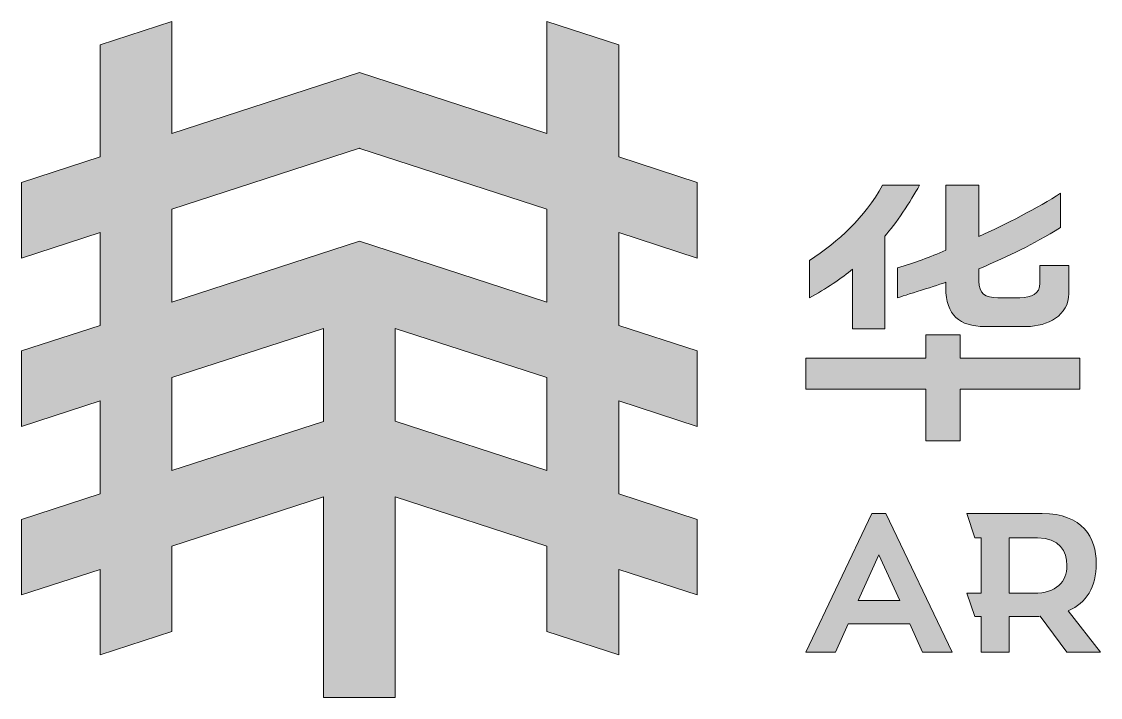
# Paper-space layout 'FL-00-00 图纸目录' of a CAD drawing. Header units: millimetres. Extents: x 71 to 491, y 93 to 390.
# Drawn here: x 80.44 to 94.11, y 345.65 to 354.21 of the extents above; entities that cross this region are included whole.
import ezdxf

# ---------------------------------------------------------------- set-up
doc = ezdxf.new("R2010")
doc.units = ezdxf.units.MM
doc.header["$MEASUREMENT"] = 0
doc.layers.add('0E-TK-K', color=11, linetype='CONTINUOUS')
doc.layers.add('2017_11-sheet-LOGO$0$C-SHET-TTLB', color=11, linetype='CONTINUOUS')

# ---------------------------------------------------------------- blocks, each defined once
blk = doc.blocks.new('华东院_2018华东院A3目录_2022_02-sheet-LOGO')
at = {"layer": '2017_11-sheet-LOGO$0$C-SHET-TTLB'}
h = blk.add_hatch(color=256, dxfattribs=at)
h.dxf.hatch_style = 2
h.paths.add_polyline_path([(17.684, 262.363), (17.684, 263.32), (16.689, 263.644), (16.689, 265.063), (15.779, 265.359), (15.779, 263.939), (13.404, 264.712), (11.027, 263.939), (11.027, 265.359), (10.118, 265.063), (10.118, 263.644), (9.121, 263.32), (9.121, 262.363), (10.118, 262.687), (10.118, 261.51), (9.121, 261.186), (9.121, 260.23), (10.118, 260.553), (10.118, 259.375), (9.121, 259.051), (9.121, 258.094), (10.118, 258.418), (10.118, 257.335), (11.027, 257.63), (11.027, 258.714), (12.948, 259.338), (12.948, 256.796), (13.858, 256.796), (13.858, 259.338), (15.779, 258.714), (15.779, 257.63), (16.689, 257.335), (16.689, 258.418), (17.684, 258.094), (17.684, 259.051), (16.689, 259.375), (16.689, 260.553), (17.684, 260.23), (17.684, 261.186), (16.689, 261.51), (16.689, 262.687)])
h.paths.add_polyline_path([(11.027, 259.671), (11.027, 260.848), (12.948, 261.472), (12.948, 260.294)])
h.paths.add_polyline_path([(15.779, 259.671), (13.858, 260.295), (13.858, 261.472), (15.779, 260.848)])
h.paths.add_polyline_path([(15.779, 261.805), (13.404, 262.578), (11.027, 261.805), (11.027, 262.983), (13.404, 263.755), (13.408, 263.753), (15.779, 262.983)])
h = blk.add_hatch(color=256, dxfattribs=at)
h.dxf.hatch_style = 2
edge = h.paths.add_edge_path()
edge.add_spline(control_points=[(19.106, 261.861), (19.106, 261.861), (19.106, 262.33), (19.106, 262.33), (19.481, 262.583), (19.8, 262.868), (20.033, 263.285), (20.033, 263.285), (20.5, 263.285), (20.5, 263.285), (20.394, 263.083), (20.192, 262.789), (20.062, 262.639), (20.062, 262.639), (20.062, 261.466), (20.062, 261.466), (20.062, 261.466), (19.654, 261.466), (19.654, 261.466), (19.654, 261.466), (19.654, 262.224), (19.654, 262.224), (19.523, 262.111), (19.308, 261.967), (19.106, 261.861)], knot_values=[0, 0, 0, 0, 1, 1, 1, 2, 2, 2, 3, 3, 3, 4, 4, 4, 5, 5, 5, 6, 6, 6, 7, 7, 7, 8, 8, 8, 8], degree=3, periodic=0)
h.paths.add_polyline_path([(19.062, 260.701), (19.062, 261.095), (20.581, 261.095), (20.581, 261.389), (21.017, 261.389), (21.017, 261.095), (22.535, 261.095), (22.535, 260.701), (21.017, 260.701), (21.017, 260.049), (20.581, 260.049), (20.581, 260.701)])
edge = h.paths.add_edge_path()
edge.add_spline(control_points=[(20.223, 261.86), (20.223, 261.86), (20.223, 262.24), (20.223, 262.24), (20.451, 262.309), (20.625, 262.369), (20.834, 262.464), (20.834, 262.464), (20.834, 263.285), (20.834, 263.285), (20.834, 263.285), (21.255, 263.285), (21.255, 263.285), (21.255, 263.285), (21.255, 262.637), (21.255, 262.637), (21.578, 262.781), (22.015, 263.006), (22.289, 263.183), (22.289, 263.183), (22.289, 262.752), (22.289, 262.752), (21.922, 262.521), (21.651, 262.4), (21.255, 262.225), (21.255, 262.225), (21.255, 262.07), (21.255, 262.07), (21.255, 261.913), (21.331, 261.86), (21.494, 261.86), (21.494, 261.86), (21.774, 261.86), (21.774, 261.86), (21.922, 261.86), (22.027, 261.909), (22.027, 262.043), (22.027, 262.135), (22.027, 262.269), (22.027, 262.269), (22.027, 262.269), (22.393, 262.269), (22.393, 262.269), (22.393, 262.269), (22.393, 262.055), (22.393, 261.913), (22.393, 261.635), (22.123, 261.496), (21.859, 261.496), (21.859, 261.496), (21.325, 261.496), (21.325, 261.496), (21.014, 261.496), (20.834, 261.638), (20.834, 261.986), (20.834, 261.986), (20.834, 262.057), (20.834, 262.057), (20.768, 262.029), (20.279, 261.878), (20.223, 261.86)], knot_values=[0, 0, 0, 0, 1, 1, 1, 2, 2, 2, 3, 3, 3, 4, 4, 4, 5, 5, 5, 6, 6, 6, 7, 7, 7, 8, 8, 8, 9, 9, 9, 10, 10, 10, 11, 11, 11, 12, 12, 12, 13, 13, 13, 14, 14, 14, 15, 15, 15, 16, 16, 16, 17, 17, 17, 18, 18, 18, 19, 19, 19, 20, 20, 20, 20], degree=3, periodic=0)
h = blk.add_hatch(color=256, dxfattribs=at)
h.dxf.hatch_style = 2
h.paths.add_polyline_path([(19.898, 259.126), (19.062, 257.371), (19.438, 257.371), (19.595, 257.727), (20.379, 257.727), (20.538, 257.371), (20.914, 257.371), (20.075, 259.126)])
h.paths.add_polyline_path([(19.722, 258.024), (19.986, 258.604), (20.252, 258.024)])
h = blk.add_hatch(color=256, dxfattribs=at)
h.dxf.hatch_style = 2
edge = h.paths.add_edge_path()
edge.add_spline(control_points=[(22.742, 258.494), (22.742, 258.822), (22.568, 259.126), (22.055, 259.126), (22.055, 259.126), (21.342, 259.126), (21.342, 259.126), (21.342, 259.126), (21.281, 259.126), (21.281, 259.126), (21.281, 259.126), (21.102, 259.126), (21.102, 259.126), (21.102, 259.126), (21.201, 258.817), (21.201, 258.817), (21.201, 258.817), (21.281, 258.817), (21.281, 258.817), (21.281, 258.817), (21.281, 258.116), (21.281, 258.116), (21.281, 258.116), (21.102, 258.116), (21.102, 258.116), (21.102, 258.116), (21.201, 257.822), (21.201, 257.822), (21.201, 257.822), (21.281, 257.822), (21.281, 257.822), (21.281, 257.822), (21.281, 257.371), (21.281, 257.371), (21.281, 257.371), (21.636, 257.371), (21.636, 257.371), (21.636, 257.371), (21.636, 257.822), (21.636, 257.822), (21.636, 257.822), (21.963, 257.822), (21.963, 257.822), (21.985, 257.822), (22.01, 257.822), (22.031, 257.824), (22.031, 257.824), (22.369, 257.371), (22.369, 257.371), (22.369, 257.371), (22.794, 257.371), (22.794, 257.371), (22.794, 257.371), (22.387, 257.894), (22.387, 257.894), (22.617, 257.993), (22.742, 258.194), (22.742, 258.494)], knot_values=[0, 0, 0, 0, 1, 1, 1, 2, 2, 2, 3, 3, 3, 4, 4, 4, 5, 5, 5, 6, 6, 6, 7, 7, 7, 8, 8, 8, 9, 9, 9, 10, 10, 10, 11, 11, 11, 12, 12, 12, 13, 13, 13, 14, 14, 14, 15, 15, 15, 16, 16, 16, 17, 17, 17, 18, 18, 18, 19, 19, 19, 19], degree=3, periodic=0)
edge = h.paths.add_edge_path()
edge.add_spline(control_points=[(21.95, 258.116), (21.95, 258.116), (21.636, 258.116), (21.636, 258.116), (21.636, 258.116), (21.636, 258.817), (21.636, 258.817), (21.636, 258.817), (21.997, 258.817), (21.997, 258.817), (22.274, 258.817), (22.369, 258.648), (22.369, 258.467), (22.369, 258.259), (22.235, 258.116), (21.95, 258.116)], knot_values=[0, 0, 0, 0, 1, 1, 1, 2, 2, 2, 3, 3, 3, 4, 4, 4, 5, 5, 5, 5], degree=3, periodic=0)
at = {"layer": '2017_11-sheet-LOGO$0$C-SHET-TTLB', "lineweight": 0}
for points in [[(17.684, 262.363), (17.684, 263.32), (16.689, 263.644), (16.689, 265.063), (15.779, 265.359), (15.779, 263.939), (13.404, 264.712), (11.027, 263.939), (11.027, 265.359), (10.118, 265.063), (10.118, 263.644), (9.121, 263.32), (9.121, 262.363), (10.118, 262.687), (10.118, 261.51), (9.121, 261.186), (9.121, 260.23), (10.118, 260.553), (10.118, 259.375), (9.121, 259.051), (9.121, 258.094), (10.118, 258.418), (10.118, 257.335), (11.027, 257.63), (11.027, 258.714), (12.948, 259.338), (12.948, 256.796), (13.858, 256.796), (13.858, 259.338), (15.779, 258.714), (15.779, 257.63), (16.689, 257.335), (16.689, 258.418), (17.684, 258.094), (17.684, 259.051), (16.689, 259.375), (16.689, 260.553), (17.684, 260.23), (17.684, 261.186), (16.689, 261.51), (16.689, 262.687), (17.684, 262.363)], [(15.779, 261.805), (13.404, 262.578), (11.027, 261.805), (11.027, 262.983), (13.404, 263.755), (13.408, 263.753), (15.779, 262.983), (15.779, 261.805)], [(11.027, 259.671), (11.027, 260.848), (12.948, 261.472), (12.948, 260.294), (11.027, 259.671)], [(15.779, 259.671), (13.858, 260.295), (13.858, 261.472), (15.779, 260.848), (15.779, 259.671)], [(19.062, 260.701), (19.062, 261.095), (20.581, 261.095), (20.581, 261.389), (21.017, 261.389), (21.017, 261.095), (22.535, 261.095), (22.535, 260.701), (21.017, 260.701), (21.017, 260.049), (20.581, 260.049), (20.581, 260.701), (19.062, 260.701)], [(19.898, 259.126), (19.062, 257.371), (19.438, 257.371), (19.595, 257.727), (20.379, 257.727), (20.538, 257.371), (20.914, 257.371), (20.075, 259.126), (19.898, 259.126)], [(19.722, 258.024), (19.986, 258.604), (20.252, 258.024), (19.722, 258.024)]]:
    blk.add_lwpolyline(points, dxfattribs=at)
for points, knots in [([(19.106, 261.861), (19.106, 261.861), (19.106, 262.33), (19.106, 262.33), (19.481, 262.583), (19.8, 262.868), (20.033, 263.285), (20.033, 263.285), (20.5, 263.285), (20.5, 263.285), (20.394, 263.083), (20.192, 262.789), (20.062, 262.639), (20.062, 262.639), (20.062, 261.466), (20.062, 261.466), (20.062, 261.466), (19.654, 261.466), (19.654, 261.466), (19.654, 261.466), (19.654, 262.224), (19.654, 262.224), (19.523, 262.111), (19.308, 261.967), (19.106, 261.861)], [0, 0, 0, 0, 1, 1, 1, 2, 2, 2, 3, 3, 3, 4, 4, 4, 5, 5, 5, 6, 6, 6, 7, 7, 7, 8, 8, 8, 8]), ([(20.223, 261.86), (20.223, 261.86), (20.223, 262.24), (20.223, 262.24), (20.451, 262.309), (20.625, 262.369), (20.834, 262.464), (20.834, 262.464), (20.834, 263.285), (20.834, 263.285), (20.834, 263.285), (21.255, 263.285), (21.255, 263.285), (21.255, 263.285), (21.255, 262.637), (21.255, 262.637), (21.578, 262.781), (22.015, 263.006), (22.289, 263.183), (22.289, 263.183), (22.289, 262.752), (22.289, 262.752), (21.922, 262.521), (21.651, 262.4), (21.255, 262.225), (21.255, 262.225), (21.255, 262.07), (21.255, 262.07), (21.255, 261.913), (21.331, 261.86), (21.494, 261.86), (21.494, 261.86), (21.774, 261.86), (21.774, 261.86), (21.922, 261.86), (22.027, 261.909), (22.027, 262.043), (22.027, 262.135), (22.027, 262.269), (22.027, 262.269), (22.027, 262.269), (22.393, 262.269), (22.393, 262.269), (22.393, 262.269), (22.393, 262.055), (22.393, 261.913), (22.393, 261.635), (22.123, 261.496), (21.859, 261.496), (21.859, 261.496), (21.325, 261.496), (21.325, 261.496), (21.014, 261.496), (20.834, 261.638), (20.834, 261.986), (20.834, 261.986), (20.834, 262.057), (20.834, 262.057), (20.768, 262.029), (20.279, 261.878), (20.223, 261.86)], [0, 0, 0, 0, 1, 1, 1, 2, 2, 2, 3, 3, 3, 4, 4, 4, 5, 5, 5, 6, 6, 6, 7, 7, 7, 8, 8, 8, 9, 9, 9, 10, 10, 10, 11, 11, 11, 12, 12, 12, 13, 13, 13, 14, 14, 14, 15, 15, 15, 16, 16, 16, 17, 17, 17, 18, 18, 18, 19, 19, 19, 20, 20, 20, 20]), ([(22.742, 258.494), (22.742, 258.822), (22.568, 259.126), (22.055, 259.126), (22.055, 259.126), (21.342, 259.126), (21.342, 259.126), (21.342, 259.126), (21.281, 259.126), (21.281, 259.126), (21.281, 259.126), (21.102, 259.126), (21.102, 259.126), (21.102, 259.126), (21.201, 258.817), (21.201, 258.817), (21.201, 258.817), (21.281, 258.817), (21.281, 258.817), (21.281, 258.817), (21.281, 258.116), (21.281, 258.116), (21.281, 258.116), (21.102, 258.116), (21.102, 258.116), (21.102, 258.116), (21.201, 257.822), (21.201, 257.822), (21.201, 257.822), (21.281, 257.822), (21.281, 257.822), (21.281, 257.822), (21.281, 257.371), (21.281, 257.371), (21.281, 257.371), (21.636, 257.371), (21.636, 257.371), (21.636, 257.371), (21.636, 257.822), (21.636, 257.822), (21.636, 257.822), (21.963, 257.822), (21.963, 257.822), (21.985, 257.822), (22.01, 257.822), (22.031, 257.824), (22.031, 257.824), (22.369, 257.371), (22.369, 257.371), (22.369, 257.371), (22.794, 257.371), (22.794, 257.371), (22.794, 257.371), (22.387, 257.894), (22.387, 257.894), (22.617, 257.993), (22.742, 258.194), (22.742, 258.494)], [0, 0, 0, 0, 1, 1, 1, 2, 2, 2, 3, 3, 3, 4, 4, 4, 5, 5, 5, 6, 6, 6, 7, 7, 7, 8, 8, 8, 9, 9, 9, 10, 10, 10, 11, 11, 11, 12, 12, 12, 13, 13, 13, 14, 14, 14, 15, 15, 15, 16, 16, 16, 17, 17, 17, 18, 18, 18, 19, 19, 19, 19]), ([(21.95, 258.116), (21.95, 258.116), (21.636, 258.116), (21.636, 258.116), (21.636, 258.116), (21.636, 258.817), (21.636, 258.817), (21.636, 258.817), (21.997, 258.817), (21.997, 258.817), (22.274, 258.817), (22.369, 258.648), (22.369, 258.467), (22.369, 258.259), (22.235, 258.116), (21.95, 258.116)], [0, 0, 0, 0, 1, 1, 1, 2, 2, 2, 3, 3, 3, 4, 4, 4, 5, 5, 5, 5])]:
    blk.add_open_spline(points, degree=3, knots=knots, dxfattribs=at)

psp = doc.layouts.new('FL-00-00 图纸目录')

# ---------------------------------------------------------------- block references
at = {"layer": '0E-TK-K'}
psp.add_blockref('华东院_2018华东院A3目录_2022_02-sheet-LOGO', (71.315, 88.855), dxfattribs=at)

doc.saveas('drawing.dxf')
